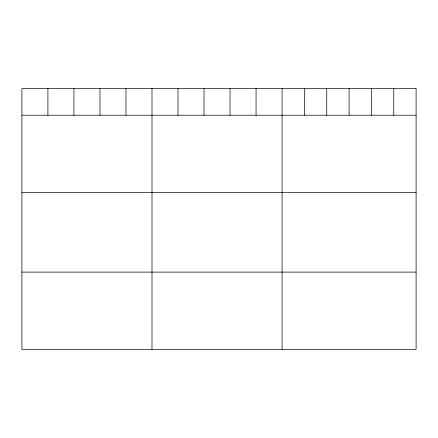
<?xml version="1.0" encoding="UTF-8"?>
<svg xmlns="http://www.w3.org/2000/svg" width="438" height="438" viewBox="0 0 438 438"><rect width="100%" height="100%" fill="white"/><g stroke="black" fill="none" stroke-linecap="round" stroke-linejoin="round"><path stroke-width="0.66" d="M21.9 115.216L416.1 115.216M21.9 192.49L416.1 192.49M21.9 272.108L416.1 272.108M393.762 88.618L393.762 115.216M371.424 88.618L371.424 115.216M349.086 88.618L349.086 115.216M326.748 88.618L326.748 115.216M304.41 88.618L304.41 115.216M282.072 88.618L282.072 349.382M256.055 88.618L256.055 115.216M230.038 88.618L230.038 115.216M204.02 88.618L204.02 115.216M178.003 88.618L178.003 115.216M151.986 88.618L151.986 349.382M125.969 88.618L125.969 115.216M99.952 88.618L99.952 115.216M73.934 88.618L73.934 115.216M47.917 88.618L47.917 115.216M416.1 88.618L21.9 88.618L21.9 349.382L416.1 349.382L416.1 88.618"/></g></svg>
